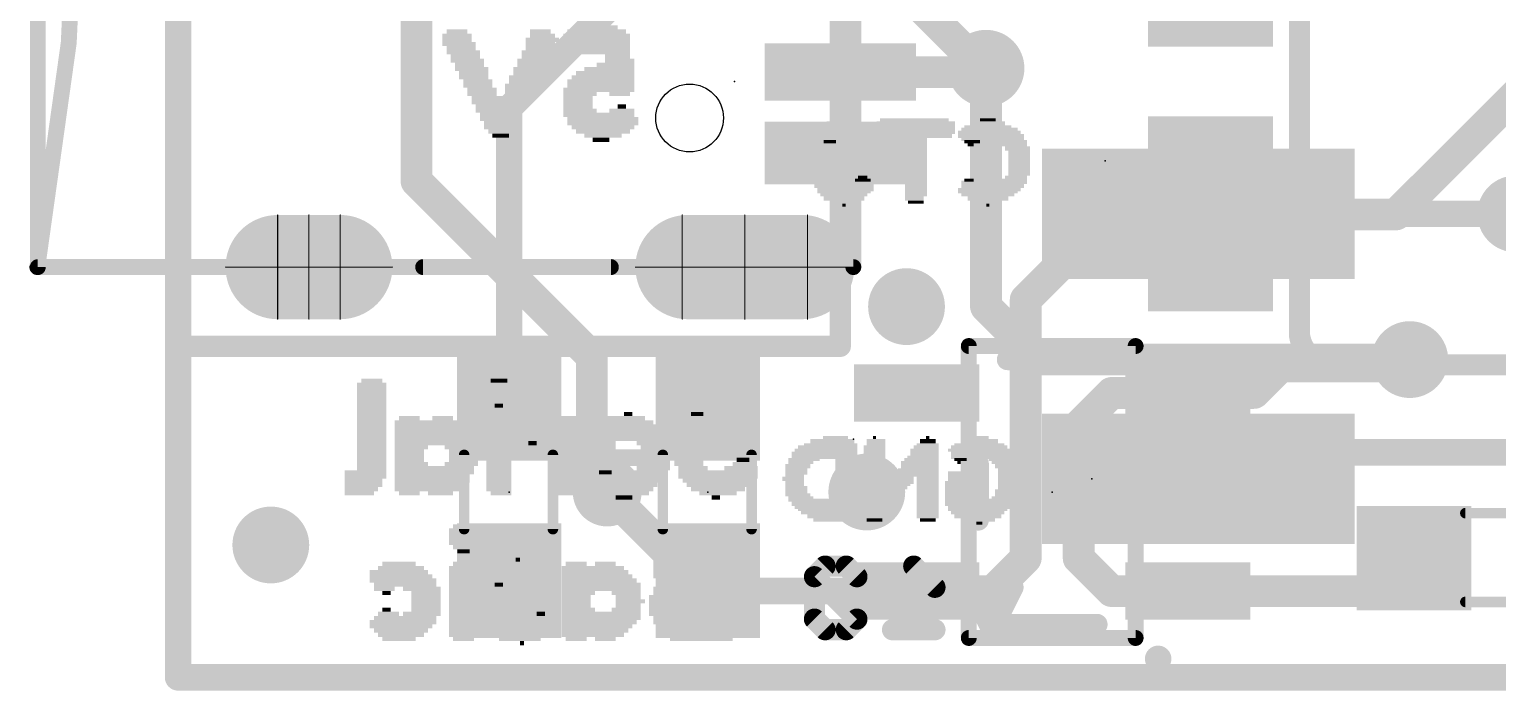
# Model space of a CAD drawing. Extents: x -29 to 78, y -18 to 17.
# Drawn here: x -1.43 to 12.65, y -0.13 to 6.21 of the extents above; entities that cross this region are included whole.
import ezdxf

# ---------------------------------------------------------------- set-up
doc = ezdxf.new("R2010")
doc.units = 0
for name, color, linetype in [('1', 12, 'CONTINUOUS'), ('16', 53, 'CONTINUOUS'), ('18', 110, 'CONTINUOUS'), ('20', 53, 'CONTINUOUS'), ('21', 41, 'CONTINUOUS'), ('22', 40, 'CONTINUOUS'), ('23', 53, 'CONTINUOUS'), ('24', 53, 'CONTINUOUS'), ('51', 53, 'CONTINUOUS')]:
    doc.layers.add(name, color=color, linetype=linetype)

# ---------------------------------------------------------------- blocks, each defined once
blk = doc.blocks.new('RECT')
blk.add_solid([(-0.5, -0.5), (0.5, -0.5), (-0.5, 0.5), (0.5, 0.5)])
blk = doc.blocks.new('RECT160000X336000R100')
at = {"const_width": 0.5}
blk.add_lwpolyline([(0.25, -0.55), (0.25, 0.55, 0.4142), (0, 0.8), (0, 0.8, 0.4142), (-0.25, 0.55), (-0.25, -0.55, 0.4142), (0, -0.8), (0, -0.8, 0.4142)], format="xyb", close=True, dxfattribs=at)
blk.add_solid([(-0.0254, -0.5754), (0.0254, -0.5754), (-0.0254, 0.5754), (0.0254, 0.5754)])
blk = doc.blocks.new('RECT160000X256000R100')
at = {"const_width": 0.5}
blk.add_lwpolyline([(0.25, -0.3), (0.25, 0.3, 0.4142), (0, 0.55), (0, 0.55, 0.4142), (-0.25, 0.3), (-0.25, -0.3, 0.4142), (0, -0.55), (0, -0.55, 0.4142)], format="xyb", close=True, dxfattribs=at)
blk.add_solid([(-0.0254, -0.3254), (0.0254, -0.3254), (-0.0254, 0.3254), (0.0254, 0.3254)])
blk = doc.blocks.new('ROUNDV')
at = {"const_width": 0.5}
blk.add_lwpolyline([(0, -0.25, 1), (0, 0.25, 1), (0, -0.25)], format="xyb", dxfattribs=at)

msp = doc.modelspace()

# ---------------------------------------------------------------- linework, layer by layer
at = {"layer": '1'}
for points, const_width in [([(0, 0), (0, 16.51)], 0.254), ([(0, 3.175), (0, 13.335)], 0.2032), ([(6.35, 13.335), (6.35, 3.175)], 0.2032), ([(11.6792, 4.4402), (14.224, 6.985)], 0.3048), ([(4.219, 6.505), (3.175, 5.461)], 0.254), ([(6.35, 5.805), (7.71, 5.805)], 0.3048), ([(7.71, 5.805), (7.747, 5.842)], 0.3048), ([(3.175, 2.628), (3.175, 5.461)], 0.254), ([(8.128, 3.6231), (8.9451, 4.4402)], 0.3048), ([(8.9451, 4.4402), (11.6792, 4.4402)], 0.3048), ([(8.128, 1.143), (8.128, 3.6231)], 0.3048), ([(6.35, 3.175), (0, 3.175)], 0.2032), ([(10.5711, 2.982), (10.3171, 2.728)], 0.3048), ([(11.745, 2.982), (10.5711, 2.982)], 0.3048), ([(11.811, 3.048), (11.745, 2.982)], 0.254), ([(8.636, 2.413), (8.951, 2.728)], 0.3048), ([(8.951, 2.728), (9.6821, 2.728)], 0.3048), ([(9.6821, 2.728), (10.3171, 2.728)], 0.3048), ([(8.636, 1.143), (8.636, 2.413)], 0.3048), ([(10.922, 2.159), (10.541, 1.778)], 0.254), ([(10.922, 2.159), (14.986, 2.159)], 0.254), ([(4.1148, 1.778), (4.9648, 0.928)], 0.3048), ([(9.6821, 1.778), (10.541, 1.778)], 0.254), ([(7.813, 0.828), (8.128, 1.143)], 0.3048), ([(8.951, 0.828), (8.636, 1.143)], 0.3048), ([(11.535, 0.828), (11.85, 1.143)], 0.254), ([(5.08, 0.928), (4.9648, 0.928)], 0.3048), ([(5.18, 0.828), (5.08, 0.928)], 0.254), ([(7.0819, 0.828), (5.18, 0.828)], 0.254), ([(7.0819, 0.828), (7.813, 0.828)], 0.3048), ([(9.6821, 0.828), (8.951, 0.828)], 0.3048), ([(9.6821, 0.828), (11.535, 0.828)], 0.3048), ([(21.59, 0), (0, 0)], 0.254)]:
    msp.add_lwpolyline(points, dxfattribs=dict(at, const_width=const_width))
for points, const_width in [([(6.35, 5.8812, 1), (6.35, 5.7288)], 0.1524), ([(7.6561, 5.8589, 1), (7.7639, 5.7511)], 0.1524), ([(7.8009, 5.7881, 1), (7.6931, 5.8959)], 0.1524), ([(7.71, 5.7288, 1), (7.71, 5.8812)], 0.1524), ([(3.2385, 5.461, 1), (3.1115, 5.461)], 0.127), ([(3.1301, 5.5059, 1), (3.2199, 5.4161)], 0.127), ([(8.9451, 4.5164, 1), (8.9451, 4.364)], 0.1524), ([(8.999, 4.3863, 1), (8.8913, 4.4941)], 0.1524), ([(11.6253, 4.4941, 1), (11.7331, 4.3863)], 0.1524), ([(11.6792, 4.364, 1), (11.6792, 4.5164)], 0.1524), ([(8.2042, 3.6231, 1), (8.0518, 3.6231)], 0.1524), ([(8.0741, 3.6769, 1), (8.1819, 3.5692)], 0.1524), ([(0, 3.2258, 1), (0, 3.1242)], 0.1016), ([(6.35, 3.1242, 1), (6.35, 3.2258)], 0.1016), ([(-0.0508, 3.175, 1), (0.0508, 3.175)], 0.1016), ([(6.2992, 3.175, 1), (6.4008, 3.175)], 0.1016), ([(10.5711, 3.0582, 1), (10.5711, 2.9058)], 0.1524), ([(10.625, 2.9281, 1), (10.5172, 3.0359)], 0.1524), ([(11.745, 2.9058, 1), (11.745, 3.0582)], 0.1524), ([(11.8559, 3.0031, 1), (11.7661, 3.0929)], 0.127), ([(11.7001, 3.0269, 1), (11.7899, 2.9371)], 0.127), ([(8.951, 2.8042, 1), (8.951, 2.6518)], 0.1524), ([(9.0049, 2.6741, 1), (8.8971, 2.7819)], 0.1524), ([(9.6821, 2.8042, 1), (9.6821, 2.6518)], 0.1524), ([(9.6821, 2.6518, 1), (9.6821, 2.8042)], 0.1524), ([(10.2632, 2.7819, 1), (10.371, 2.6741)], 0.1524), ([(10.3171, 2.6518, 1), (10.3171, 2.8042)], 0.1524), ([(3.1115, 2.628, 1), (3.2385, 2.628)], 0.127), ([(8.7122, 2.413, 1), (8.5598, 2.413)], 0.1524), ([(8.5821, 2.4669, 1), (8.6899, 2.3591)], 0.1524), ([(10.922, 2.2225, 1), (10.922, 2.0955)], 0.127), ([(10.9669, 2.1141, 1), (10.8771, 2.2039)], 0.127), ([(4.1687, 1.8319, 1), (4.0609, 1.7241)], 0.1524), ([(9.6821, 1.8415, 1), (9.6821, 1.7145)], 0.127), ([(10.4961, 1.8229, 1), (10.5859, 1.7331)], 0.127), ([(10.541, 1.7145, 1), (10.541, 1.8415)], 0.127), ([(8.1819, 1.0891, 1), (8.0741, 1.1969)], 0.1524), ([(8.6899, 1.1969, 1), (8.5821, 1.0891)], 0.1524), ([(11.8949, 1.0981, 1), (11.8051, 1.1879)], 0.127), ([(8.0518, 1.143, 1), (8.2042, 1.143)], 0.1524), ([(8.5598, 1.143, 1), (8.7122, 1.143)], 0.1524), ([(4.9648, 1.0042, 1), (4.9648, 0.8518)], 0.1524), ([(4.9109, 0.8741, 1), (5.0187, 0.9819)], 0.1524), ([(5.1249, 0.9729, 1), (5.0351, 0.8831)], 0.127), ([(5.08, 0.8518, 1), (5.08, 1.0042)], 0.1524), ([(5.18, 0.8915, 1), (5.18, 0.7645)], 0.127), ([(5.1351, 0.7831, 1), (5.2249, 0.8729)], 0.127), ([(7.0819, 0.9042, 1), (7.0819, 0.7518)], 0.1524), ([(7.0819, 0.7645, 1), (7.0819, 0.8915)], 0.127), ([(7.7591, 0.8819, 1), (7.8669, 0.7741)], 0.1524), ([(7.813, 0.7518, 1), (7.813, 0.9042)], 0.1524), ([(8.951, 0.9042, 1), (8.951, 0.7518)], 0.1524), ([(8.8971, 0.7741, 1), (9.0049, 0.8819)], 0.1524), ([(9.6821, 0.9042, 1), (9.6821, 0.7518)], 0.1524), ([(9.6821, 0.7518, 1), (9.6821, 0.9042)], 0.1524), ([(11.4901, 0.8729, 1), (11.5799, 0.7831)], 0.127), ([(11.535, 0.7518, 1), (11.535, 0.9042)], 0.1524), ([(0, 0.0635, 1), (0, -0.0635)], 0.127), ([(-0.0635, 0, 1), (0.0635, 0)], 0.127)]:
    msp.add_lwpolyline(points, format="xyb", dxfattribs=dict(at, const_width=const_width))
at = {"layer": '16'}
for points, const_width in [([(0, 0), (0, 16.51)], 0.254), ([(0, 3.175), (0, 13.335)], 0.2032), ([(6.35, 13.335), (6.35, 3.175)], 0.2032), ([(2.286, 4.7591), (2.286, 8.763)], 0.3048), ([(7.7123, 5.842), (6.763, 6.7912)], 0.3048), ([(7.747, 5.842), (7.7123, 5.842)], 0.3048), ([(7.747, 5.842), (7.747, 3.556)], 0.3048), ([(2.286, 4.7591), (3.9671, 3.078)], 0.3048), ([(12.827, 4.445), (9.783, 4.445)], 0.254), ([(7.747, 3.556), (8.255, 3.048)], 0.3048), ([(6.35, 3.175), (0, 3.175)], 0.2032), ([(3.9671, 3.078), (3.9671, 1.9257)], 0.3048), ([(8.255, 3.048), (11.811, 3.048)], 0.3048), ([(4.1148, 1.778), (3.9671, 1.9257)], 0.3048), ([(6.2041, 1.0673), (6.1024, 0.9656)], 0.2032), ([(6.4075, 1.0673), (6.2041, 1.0673)], 0.2032), ([(6.5092, 0.9656), (6.4075, 1.0673)], 0.2032), ([(7.2576, 0.8639), (7.0542, 1.0673)], 0.2032), ([(7.0542, 1.0673), (7.0542, 0.4572)], 0.2032), ([(6.1024, 0.9656), (6.1024, 0.5589)], 0.2032), ([(6.5092, 0.5589), (6.1024, 0.9656)], 0.2032), ([(6.5092, 0.5589), (6.5092, 0.9656)], 0.2032), ([(7.8027, 0.4572), (7.5993, 0.8639)], 0.2032), ([(8.006, 0.8639), (7.8027, 0.4572)], 0.2032), ([(6.1024, 0.5589), (6.2041, 0.4572)], 0.2032), ([(6.4075, 0.4572), (6.5092, 0.5589)], 0.2032), ([(6.2041, 0.4572), (6.4075, 0.4572)], 0.2032), ([(7.2576, 0.4572), (6.8509, 0.4572)], 0.2032), ([(21.59, 0), (0, 0)], 0.254)]:
    msp.add_lwpolyline(points, dxfattribs=dict(at, const_width=const_width))
for points, const_width in [([(7.7123, 5.9182, 1), (7.7123, 5.7658)], 0.1524), ([(7.6584, 5.7881, 1), (7.7661, 5.8959)], 0.1524), ([(7.8232, 5.842, 1), (7.6708, 5.842)], 0.1524), ([(7.747, 5.7658, 1), (7.747, 5.9182)], 0.1524), ([(2.3399, 4.813, 1), (2.2321, 4.7052)], 0.1524), ([(2.2098, 4.7591, 1), (2.3622, 4.7591)], 0.1524), ([(9.783, 4.5085, 1), (9.783, 4.3815)], 0.127), ([(7.8009, 3.6099, 1), (7.6931, 3.5021)], 0.1524), ([(7.6708, 3.556, 1), (7.8232, 3.556)], 0.1524), ([(0, 3.2258, 1), (0, 3.1242)], 0.1016), ([(6.35, 3.1242, 1), (6.35, 3.2258)], 0.1016), ([(-0.0508, 3.175, 1), (0.0508, 3.175)], 0.1016), ([(4.0433, 3.078, 1), (3.8909, 3.078)], 0.1524), ([(3.9132, 3.0241, 1), (4.021, 3.1319)], 0.1524), ([(6.2992, 3.175, 1), (6.4008, 3.175)], 0.1016), ([(8.255, 3.1242, 1), (8.255, 2.9718)], 0.1524), ([(8.2011, 2.9941, 1), (8.3089, 3.1019)], 0.1524), ([(11.811, 2.9718, 1), (11.811, 3.1242)], 0.1524), ([(4.021, 1.9796, 1), (3.9132, 1.8718)], 0.1524), ([(3.8909, 1.9257, 1), (4.0433, 1.9257)], 0.1524), ([(4.0609, 1.7241, 1), (4.1687, 1.8319)], 0.1524), ([(6.2041, 1.1181, 1), (6.2041, 1.0165)], 0.1016), ([(6.2401, 1.0314, 1), (6.1682, 1.1032)], 0.1016), ([(6.4434, 1.1032, 1), (6.3716, 1.0314)], 0.1016), ([(6.4075, 1.0165, 1), (6.4075, 1.1181)], 0.1016), ([(7.0902, 1.1032, 1), (7.0183, 1.0314)], 0.1016), ([(7.105, 1.0673, 1), (7.0034, 1.0673)], 0.1016), ([(6.1384, 1.0016, 1), (6.0665, 0.9297)], 0.1016), ([(6.1532, 0.9656, 1), (6.0516, 0.9656)], 0.1016), ([(6.0665, 1.0016, 1), (6.1384, 0.9297)], 0.1016), ([(6.56, 0.9656, 1), (6.4584, 0.9656)], 0.1016), ([(6.4733, 0.9297, 1), (6.5451, 1.0016)], 0.1016), ([(7.2217, 0.828, 1), (7.2935, 0.8999)], 0.1016), ([(7.6447, 0.8867, 1), (7.5538, 0.8412)], 0.1016), ([(8.0515, 0.8412, 1), (7.9606, 0.8867)], 0.1016), ([(6.1384, 0.5948, 1), (6.0665, 0.523)], 0.1016), ([(6.0516, 0.5589, 1), (6.1532, 0.5589)], 0.1016), ([(6.4584, 0.5589, 1), (6.56, 0.5589)], 0.1016), ([(6.5451, 0.523, 1), (6.4733, 0.5948)], 0.1016), ([(6.4733, 0.523, 1), (6.5451, 0.5948)], 0.1016), ([(6.2041, 0.508, 1), (6.2041, 0.4064)], 0.1016), ([(6.1682, 0.4213, 1), (6.2401, 0.4931)], 0.1016), ([(6.3716, 0.4931, 1), (6.4434, 0.4213)], 0.1016), ([(6.4075, 0.4064, 1), (6.4075, 0.508)], 0.1016), ([(6.8509, 0.508, 1), (6.8509, 0.4064)], 0.1016), ([(7.0034, 0.4572, 1), (7.105, 0.4572)], 0.1016), ([(7.2576, 0.4064, 1), (7.2576, 0.508)], 0.1016), ([(7.7572, 0.4799, 1), (7.8481, 0.4345)], 0.1016), ([(7.7572, 0.4345, 1), (7.8481, 0.4799)], 0.1016), ([(0, 0.0635, 1), (0, -0.0635)], 0.127), ([(-0.0635, 0, 1), (0.0635, 0)], 0.127)]:
    msp.add_lwpolyline(points, format="xyb", dxfattribs=dict(at, const_width=const_width))
at = {"layer": '20', "const_width": 0.2032}
for points in [[(0, 0), (0, 16.51)], [(21.59, 0), (0, 0)]]:
    msp.add_lwpolyline(points, dxfattribs=at)
at = {"layer": '20', "const_width": 0.1016}
for points in [[(0, 0.0508, 1), (0, -0.0508)], [(-0.0508, 0, 1), (0.0508, 0)]]:
    msp.add_lwpolyline(points, format="xyb", dxfattribs=at)
at = {"layer": '20'}
msp.add_circle((4.905, 5.365), 0.325, dxfattribs=at)
at = {"layer": '21'}
for points, const_width in [([(10.7537, 13.1318), (10.7537, 3.2782)], 0.2032), ([(4.15, 3.935), (2.35, 3.935)], 0.1524), ([(7.9526, 3.048), (8.8114, 3.048)], 0.2032), ([(11.1347, 2.9972), (14.2653, 2.9972)], 0.2032), ([(7.6732, 1.5096), (7.6732, 2.0464)], 0.2032), ([(8.8114, 0.508), (7.9526, 0.508)], 0.2032)]:
    msp.add_lwpolyline(points, dxfattribs=dict(at, const_width=const_width))
for points, const_width in [([(2.35, 3.9731, 1), (2.35, 3.8969)], 0.0762), ([(4.15, 3.8969, 1), (4.15, 3.9731)], 0.0762), ([(10.7537, 3.2782, 0.4142), (11.1347, 2.9972)], 0.2032), ([(10.8039, 3.2858, 1), (10.7035, 3.2706)], 0.1016), ([(10.7029, 3.2782, 1), (10.8045, 3.2782)], 0.1016), ([(7.9526, 3.0988, 1), (7.9526, 2.9972)], 0.1016), ([(8.8114, 2.9972, 1), (8.8114, 3.0988)], 0.1016), ([(11.1347, 3.048, 1), (11.1347, 2.9464)], 0.1016), ([(11.1423, 2.947, 1), (11.1271, 3.0474)], 0.1016), ([(7.724, 2.0464, 1), (7.6224, 2.0464)], 0.1016), ([(7.6224, 1.5096, 1), (7.724, 1.5096)], 0.1016), ([(7.9526, 0.5588, 1), (7.9526, 0.4572)], 0.1016), ([(8.8114, 0.4572, 1), (8.8114, 0.5588)], 0.1016), ([(9.398, 0.1143, 1), (9.398, 0.2413, 1), (9.398, 0.1143)], 0.127)]:
    msp.add_lwpolyline(points, format="xyb", dxfattribs=dict(at, const_width=const_width))
at = {"layer": '23'}
for p in [(3.175, 1.778), (5.08, 1.778), (8.382, 1.778)]:
    msp.add_point(p, dxfattribs=at)
at = {"layer": '24'}
for p in [(5.334, 5.715), (8.89, 4.953), (6.477, 2.286), (8.763, 1.905), (6.477, 0.889)]:
    msp.add_point(p, dxfattribs=at)
at = {"layer": '51'}
for points, const_width in [([(-1.35, 3.935, 0.0931), (-1.35, 12.575)], 0.1524), ([(0.9575, 4.435, 1), (0.9525, 4.435)], 0.005), ([(1.2575, 4.435, 1), (1.2525, 4.435)], 0.005), ([(1.5575, 4.435, 1), (1.5525, 4.435)], 0.005), ([(4.8375, 4.435, 1), (4.8325, 4.435)], 0.005), ([(5.4375, 4.435, 1), (5.4325, 4.435)], 0.005), ([(6.0375, 4.435, 1), (6.0325, 4.435)], 0.005), ([(-1.3874, 3.942, 1), (-1.3126, 3.928)], 0.0762), ([(-1.345, 3.9731, 1), (-1.345, 3.8969)], 0.0762), ([(-1.3831, 3.935, 1), (-1.3069, 3.935)], 0.0762), ([(6.4369, 3.935, 1), (6.5131, 3.935)], 0.0762), ([(6.475, 3.8969, 1), (6.475, 3.9731)], 0.0762), ([(0.455, 3.9375, 1), (0.455, 3.9325)], 0.005), ([(2.055, 3.9325, 1), (2.055, 3.9375)], 0.005), ([(4.385, 3.9375, 1), (4.385, 3.9325)], 0.005), ([(6.475, 3.9375, 1), (6.475, 3.9325)], 0.005), ([(6.475, 3.9325, 1), (6.475, 3.9375)], 0.005), ([(6.485, 3.9325, 1), (6.485, 3.9375)], 0.005), ([(0.9525, 3.435, 1), (0.9575, 3.435)], 0.005), ([(1.2525, 3.435, 1), (1.2575, 3.435)], 0.005), ([(1.5525, 3.435, 1), (1.5575, 3.435)], 0.005), ([(4.8325, 3.435, 1), (4.8375, 3.435)], 0.005), ([(5.4325, 3.435, 1), (5.4375, 3.435)], 0.005), ([(6.0325, 3.435, 1), (6.0375, 3.435)], 0.005), ([(7.6201, 3.178, 1), (7.5439, 3.178)], 0.0762), ([(7.582, 3.2161, 1), (7.582, 3.1399)], 0.0762), ([(9.2201, 3.178, 1), (9.1439, 3.178)], 0.0762), ([(9.182, 3.1399, 1), (9.182, 3.2161)], 0.0762), ([(2.7684, 2.134, 1), (2.7176, 2.134)], 0.0508), ([(3.6194, 2.134, 1), (3.5686, 2.134)], 0.0508), ([(4.6734, 2.134, 1), (4.6226, 2.134)], 0.0508), ([(5.5244, 2.134, 1), (5.4736, 2.134)], 0.0508), ([(12.344, 1.6004, 1), (12.344, 1.5496)], 0.0508), ([(2.7176, 1.422, 1), (2.7684, 1.422)], 0.0508), ([(3.5686, 1.422, 1), (3.6194, 1.422)], 0.0508), ([(4.6226, 1.422, 1), (4.6734, 1.422)], 0.0508), ([(5.4736, 1.422, 1), (5.5244, 1.422)], 0.0508), ([(12.344, 0.7494, 1), (12.344, 0.6986)], 0.0508), ([(7.582, 0.4161, 1), (7.582, 0.3399)], 0.0762), ([(9.182, 0.3399, 1), (9.182, 0.4161)], 0.0762), ([(7.5439, 0.378, 1), (7.6201, 0.378)], 0.0762), ([(9.1439, 0.378, 1), (9.2201, 0.378)], 0.0762)]:
    msp.add_lwpolyline(points, format="xyb", dxfattribs=dict(at, const_width=const_width))
for points, const_width in [([(-1.345, 12.575), (-1.345, 3.935)], 0.1524), ([(6.475, 12.575), (6.475, 3.935)], 0.1524), ([(0.955, 4.435), (0.955, 3.435)], 0.01), ([(1.255, 4.435), (1.255, 3.435)], 0.01), ([(1.555, 4.435), (1.555, 3.435)], 0.01), ([(4.835, 4.435), (4.835, 3.435)], 0.01), ([(5.435, 4.435), (5.435, 3.435)], 0.01), ([(6.035, 4.435), (6.035, 3.435)], 0.01), ([(6.475, 3.935), (-1.345, 3.935)], 0.1524), ([(2.055, 3.935), (0.455, 3.935)], 0.01), ([(6.475, 3.935), (4.385, 3.935)], 0.01), ([(6.485, 3.935), (6.475, 3.935)], 0.01), ([(7.582, 0.378), (7.582, 3.178)], 0.1524), ([(7.582, 3.178), (9.182, 3.178)], 0.1524), ([(9.182, 3.178), (9.182, 0.378)], 0.1524), ([(2.743, 1.422), (2.743, 2.134)], 0.1016), ([(3.594, 1.422), (3.594, 2.134)], 0.1016), ([(4.648, 1.422), (4.648, 2.134)], 0.1016), ([(5.499, 1.422), (5.499, 2.134)], 0.1016), ([(12.344, 1.575), (13.056, 1.575)], 0.1016), ([(12.344, 0.724), (13.056, 0.724)], 0.1016), ([(7.582, 0.378), (9.182, 0.378)], 0.1524)]:
    msp.add_lwpolyline(points, dxfattribs=dict(at, const_width=const_width))

# ---------------------------------------------------------------- block references
at = {"layer": '1'}
for p, xscale, yscale, rotation in [((9.9, 6.35), 0.6, 1.2, 270), ((6.35, 5.805), 0.55, 1.45, 270), ((9.9, 5.08), 0.6, 1.2, 270), ((6.35, 5.03), 0.6, 1.45, 270), ((9.9, 3.81), 0.6, 1.2, 270), ((7.0819, 2.728), 0.55, 1.2, 90), ((9.6821, 2.728), 0.55, 1.2, 90), ((9.6821, 1.778), 0.55, 1.2, 90), ((7.0819, 0.828), 0.55, 1.2, 90), ((9.6821, 0.828), 0.55, 1.2, 90)]:
    msp.add_blockref('RECT', p, dxfattribs=dict(at, xscale=xscale, yscale=yscale, rotation=rotation))
at = {"layer": '1', "rotation": 90}
for name, p in [('RECT160000X256000R100', (1.255, 3.935)), ('RECT160000X336000R100', (5.435, 3.935))]:
    msp.add_blockref(name, p, dxfattribs=at)
at = {"layer": '1', "xscale": 1.1, "rotation": 90}
for p in [(3.175, 2.628), (5.08, 2.628), (3.175, 0.928), (5.08, 0.928)]:
    msp.add_blockref('RECT', p, dxfattribs=at)
at = {"layer": '1', "xscale": 1.1}
msp.add_blockref('RECT', (11.85, 1.143), dxfattribs=at)
at = {"layer": '16', "xscale": 1.25, "yscale": 3, "rotation": 90}
for p in [(9.783, 4.445), (9.783, 1.905)]:
    msp.add_blockref('RECT', p, dxfattribs=at)
at = {"layer": '16', "rotation": 270}
for name, p in [('RECT160000X256000R100', (1.255, 3.935)), ('RECT160000X336000R100', (5.435, 3.935))]:
    msp.add_blockref(name, p, dxfattribs=at)
at = {"layer": '18'}
for p, xscale, yscale in [((7.747, 5.842), 0.7366, 0.7366), ((7.747, 5.842), 0.7366, 0.7366), ((12.827, 4.445), 0.7366, 0.7366), ((12.827, 4.445), 0.7366, 0.7366), ((6.985, 3.556), 0.7366, 0.7366), ((6.985, 3.556), 0.7366, 0.7366), ((11.811, 3.048), 0.7366, 0.7366), ((11.811, 3.048), 0.7366, 0.7366), ((6.604, 1.778), 0.7366, 0.7366), ((6.604, 1.778), 0.7366, 0.7366), ((4.1148, 1.778), 0.6604, 0.6604), ((4.1148, 1.778), 0.6604, 0.6604), ((0.889, 1.27), 0.7366, 0.7366), ((0.889, 1.27), 0.7366, 0.7366)]:
    msp.add_blockref('ROUNDV', p, dxfattribs=dict(at, xscale=xscale, yscale=yscale))
at = {"layer": '22', "rotation": 180}
for p, xscale, yscale in [((2.674, 6.195), 0.2, 0.04), ((3.474, 6.195), 0.2, 0.04), ((4.014, 6.195), 0.56, 0.04), ((4.014, 6.235), 0.4, 0.04), ((2.674, 6.155), 0.28, 0.04), ((2.674, 6.115), 0.28, 0.04), ((2.694, 6.075), 0.32, 0.04), ((2.714, 6.035), 0.28, 0.04), ((3.494, 6.115), 0.32, 0.04), ((3.474, 6.075), 0.28, 0.04), ((3.474, 6.035), 0.28, 0.04), ((3.494, 6.155), 0.24, 0.04), ((4.014, 6.155), 0.64, 0.04), ((4.014, 6.115), 0.64, 0.04), ((4.014, 6.075), 0.64, 0.04), ((4.034, 6.035), 0.6, 0.04), ((2.734, 5.995), 0.32, 0.04), ((2.754, 5.955), 0.28, 0.04), ((2.774, 5.915), 0.32, 0.04), ((3.394, 5.915), 0.28, 0.04), ((3.434, 5.995), 0.28, 0.04), ((3.434, 5.955), 0.28, 0.04), ((4.034, 5.995), 0.6, 0.04), ((4.214, 5.955), 0.24, 0.04), ((4.234, 5.915), 0.28, 0.04), ((2.794, 5.875), 0.28, 0.04), ((2.814, 5.835), 0.32, 0.04), ((2.834, 5.795), 0.28, 0.04), ((2.834, 5.755), 0.28, 0.04), ((3.314, 5.755), 0.28, 0.04), ((3.354, 5.835), 0.28, 0.04), ((3.354, 5.795), 0.28, 0.04), ((3.394, 5.875), 0.28, 0.04), ((4.074, 5.755), 0.6, 0.04), ((4.094, 5.795), 0.56, 0.04), ((4.134, 5.835), 0.48, 0.04), ((4.194, 5.875), 0.36, 0.04), ((2.874, 5.715), 0.28, 0.04), ((2.874, 5.675), 0.28, 0.04), ((2.914, 5.635), 0.28, 0.04), ((3.274, 5.675), 0.28, 0.04), ((3.274, 5.635), 0.28, 0.04), ((3.314, 5.715), 0.28, 0.04), ((4.034, 5.635), 0.68, 0.04), ((4.054, 5.715), 0.64, 0.04), ((4.054, 5.675), 0.64, 0.04), ((2.914, 5.595), 0.28, 0.04), ((3.094, 5.555), 0.56, 0.04), ((3.074, 5.515), 0.52, 0.04), ((3.094, 5.475), 0.48, 0.04), ((3.254, 5.595), 0.24, 0.04), ((3.854, 5.595), 0.32, 0.04), ((3.834, 5.555), 0.28, 0.04), ((3.834, 5.515), 0.28, 0.04), ((3.834, 5.475), 0.28, 0.04), ((4.234, 5.595), 0.2, 0.04), ((4.254, 5.475), 0.08, 0.04), ((3.074, 5.435), 0.44, 0.04), ((3.094, 5.395), 0.4, 0.04), ((3.074, 5.355), 0.36, 0.04), ((3.854, 5.435), 0.32, 0.04), ((4.034, 5.395), 0.68, 0.04), ((4.074, 5.355), 0.68, 0.04), ((4.254, 5.435), 0.24, 0.04), ((6.385, 5.348), 0.21, 0.03), ((7.06, 5.348), 0.66, 0.03), ((7.765, 5.348), 0.15, 0.03), ((3.094, 5.315), 0.32, 0.04), ((3.094, 5.275), 0.32, 0.04), ((3.094, 5.235), 0.24, 0.04), ((3.094, 5.195), 0.16, 0.04), ((4.074, 5.315), 0.68, 0.04), ((4.074, 5.275), 0.6, 0.04), ((4.074, 5.235), 0.52, 0.04), ((4.074, 5.195), 0.36, 0.04), ((6.385, 5.228), 0.51, 0.03), ((6.37, 5.278), 0.42, 0.03), ((6.385, 5.258), 0.45, 0.03), ((6.4, 5.193), 0.48, 0.04), ((6.385, 5.313), 0.33, 0.04), ((7.06, 5.258), 0.78, 0.03), ((7.075, 5.313), 0.75, 0.04), ((7.075, 5.278), 0.75, 0.03), ((7.075, 5.228), 0.75, 0.03), ((7.06, 5.193), 0.72, 0.04), ((7.78, 5.228), 0.6, 0.03), ((7.795, 5.193), 0.63, 0.04), ((7.78, 5.258), 0.54, 0.03), ((7.765, 5.278), 0.45, 0.03), ((7.765, 5.313), 0.33, 0.04), ((4.054, 5.155), 0.16, 0.04), ((6.25, 5.158), 0.18, 0.03), ((6.25, 5.138), 0.12, 0.03), ((6.55, 5.158), 0.24, 0.03), ((6.55, 5.073), 0.24, 0.04), ((6.565, 5.138), 0.21, 0.03), ((6.565, 5.108), 0.21, 0.03), ((7.075, 5.158), 0.21, 0.03), ((7.075, 5.138), 0.21, 0.03), ((7.075, 5.108), 0.21, 0.03), ((7.075, 5.073), 0.21, 0.04), ((7.81, 5.158), 0.6, 0.03), ((7.615, 5.138), 0.15, 0.03), ((7.6, 5.108), 0.06, 0.03), ((7.99, 5.138), 0.3, 0.03), ((8.02, 5.108), 0.24, 0.03), ((8.05, 5.073), 0.24, 0.04), ((6.37, 4.953), 0.48, 0.04), ((6.34, 4.918), 0.42, 0.03), ((6.415, 4.988), 0.45, 0.03), ((6.445, 5.008), 0.39, 0.03), ((6.52, 5.038), 0.3, 0.03), ((7.075, 5.038), 0.21, 0.03), ((7.075, 5.008), 0.21, 0.03), ((7.075, 4.988), 0.21, 0.03), ((7.075, 4.953), 0.21, 0.04), ((7.075, 4.918), 0.21, 0.03), ((8.065, 5.038), 0.21, 0.03), ((8.065, 5.008), 0.21, 0.03), ((8.065, 4.988), 0.21, 0.03), ((8.065, 4.953), 0.21, 0.04), ((8.065, 4.918), 0.21, 0.03), ((6.295, 4.898), 0.39, 0.03), ((6.25, 4.868), 0.3, 0.03), ((6.205, 4.833), 0.21, 0.04), ((6.205, 4.798), 0.21, 0.03), ((6.565, 4.798), 0.09, 0.03), ((7.075, 4.898), 0.21, 0.03), ((7.075, 4.868), 0.21, 0.03), ((7.075, 4.833), 0.21, 0.04), ((7.075, 4.798), 0.21, 0.03), ((8.035, 4.798), 0.21, 0.03), ((8.065, 4.898), 0.21, 0.03), ((8.065, 4.868), 0.21, 0.03), ((8.065, 4.833), 0.21, 0.04), ((6.205, 4.768), 0.21, 0.03), ((6.205, 4.748), 0.21, 0.03), ((6.385, 4.713), 0.57, 0.04), ((6.4, 4.678), 0.54, 0.03), ((6.385, 4.658), 0.51, 0.03), ((6.565, 4.748), 0.21, 0.03), ((6.565, 4.768), 0.15, 0.03), ((7.075, 4.768), 0.21, 0.03), ((7.075, 4.748), 0.21, 0.03), ((7.075, 4.713), 0.21, 0.04), ((7.075, 4.678), 0.21, 0.03), ((7.075, 4.658), 0.21, 0.03), ((7.78, 4.678), 0.6, 0.03), ((7.765, 4.658), 0.57, 0.03), ((7.6, 4.748), 0.18, 0.03), ((7.81, 4.713), 0.6, 0.04), ((7.585, 4.768), 0.09, 0.03), ((7.99, 4.748), 0.3, 0.03), ((8.02, 4.768), 0.24, 0.03), ((6.385, 4.628), 0.45, 0.03), ((6.385, 4.593), 0.39, 0.04), ((6.385, 4.558), 0.27, 0.03), ((6.385, 4.528), 0.03, 0.03), ((7.075, 4.628), 0.21, 0.03), ((7.06, 4.593), 0.18, 0.04), ((7.075, 4.558), 0.15, 0.03), ((7.765, 4.628), 0.51, 0.03), ((7.765, 4.593), 0.39, 0.04), ((7.765, 4.558), 0.27, 0.03), ((7.765, 4.528), 0.03, 0.03), ((1.857, 2.806), 0.28, 0.04), ((1.857, 2.846), 0.2, 0.04), ((3.077, 2.806), 0.24, 0.04), ((3.077, 2.846), 0.16, 0.04), ((5.177, 2.806), 0.28, 0.04), ((1.857, 2.766), 0.28, 0.04), ((1.857, 2.726), 0.28, 0.04), ((1.857, 2.686), 0.28, 0.04), ((3.077, 2.766), 0.24, 0.04), ((3.077, 2.726), 0.24, 0.04), ((3.077, 2.686), 0.24, 0.04), ((5.157, 2.686), 0.64, 0.04), ((5.157, 2.726), 0.56, 0.04), ((5.157, 2.766), 0.48, 0.04), ((1.857, 2.646), 0.28, 0.04), ((1.857, 2.606), 0.28, 0.04), ((1.857, 2.566), 0.28, 0.04), ((1.857, 2.526), 0.28, 0.04), ((3.077, 2.646), 0.24, 0.04), ((3.077, 2.606), 0.08, 0.04), ((4.317, 2.526), 0.08, 0.04), ((5.177, 2.646), 0.68, 0.04), ((5.177, 2.606), 0.68, 0.04), ((4.997, 2.566), 0.24, 0.04), ((4.977, 2.526), 0.12, 0.04), ((5.377, 2.566), 0.28, 0.04), ((5.397, 2.526), 0.24, 0.04), ((1.857, 2.486), 0.28, 0.04), ((1.857, 2.446), 0.28, 0.04), ((1.857, 2.406), 0.28, 0.04), ((2.397, 2.446), 0.64, 0.04), ((2.417, 2.406), 0.68, 0.04), ((2.217, 2.486), 0.2, 0.04), ((2.537, 2.486), 0.2, 0.04), ((3.077, 2.446), 0.24, 0.04), ((3.077, 2.406), 0.24, 0.04), ((3.097, 2.486), 0.2, 0.04), ((3.577, 2.446), 0.6, 0.04), ((3.577, 2.406), 0.6, 0.04), ((3.437, 2.486), 0.24, 0.04), ((3.737, 2.486), 0.2, 0.04), ((4.297, 2.406), 0.6, 0.04), ((4.297, 2.446), 0.52, 0.04), ((4.297, 2.486), 0.36, 0.04), ((5.337, 2.406), 0.36, 0.04), ((5.377, 2.446), 0.28, 0.04), ((5.417, 2.486), 0.28, 0.04), ((1.857, 2.366), 0.28, 0.04), ((1.857, 2.326), 0.28, 0.04), ((1.857, 2.286), 0.28, 0.04), ((1.857, 2.246), 0.28, 0.04), ((2.437, 2.366), 0.72, 0.04), ((2.437, 2.326), 0.72, 0.04), ((2.457, 2.286), 0.76, 0.04), ((2.457, 2.246), 0.76, 0.04), ((3.077, 2.366), 0.24, 0.04), ((3.077, 2.326), 0.24, 0.04), ((3.077, 2.286), 0.24, 0.04), ((3.077, 2.246), 0.24, 0.04), ((3.577, 2.366), 0.6, 0.04), ((3.577, 2.326), 0.6, 0.04), ((3.597, 2.286), 0.56, 0.04), ((3.397, 2.246), 0.08, 0.04), ((3.717, 2.246), 0.32, 0.04), ((4.317, 2.326), 0.72, 0.04), ((4.317, 2.286), 0.72, 0.04), ((4.077, 2.246), 0.24, 0.04), ((4.317, 2.366), 0.64, 0.04), ((4.557, 2.246), 0.32, 0.04), ((5.097, 2.246), 0.6, 0.04), ((5.137, 2.286), 0.6, 0.04), ((5.177, 2.326), 0.6, 0.04), ((5.257, 2.366), 0.52, 0.04), ((6.273, 2.265), 0.42, 0.04), ((6.303, 2.3), 0.24, 0.03), ((6.693, 2.265), 0.18, 0.04), ((6.678, 2.3), 0.03, 0.03), ((7.188, 2.265), 0.15, 0.04), ((7.188, 2.3), 0.03, 0.03), ((7.683, 2.265), 0.36, 0.04), ((7.668, 2.3), 0.21, 0.03), ((1.857, 2.206), 0.28, 0.04), ((1.857, 2.166), 0.28, 0.04), ((1.857, 2.126), 0.28, 0.04), ((2.237, 2.206), 0.32, 0.04), ((2.217, 2.166), 0.28, 0.04), ((2.217, 2.126), 0.28, 0.04), ((2.717, 2.206), 0.32, 0.04), ((2.737, 2.166), 0.28, 0.04), ((2.737, 2.126), 0.28, 0.04), ((3.077, 2.206), 0.24, 0.04), ((3.077, 2.166), 0.24, 0.04), ((3.077, 2.126), 0.24, 0.04), ((3.737, 2.206), 0.28, 0.04), ((3.737, 2.166), 0.28, 0.04), ((3.737, 2.126), 0.28, 0.04), ((4.077, 2.206), 0.24, 0.04), ((4.337, 2.166), 0.76, 0.04), ((4.337, 2.126), 0.76, 0.04), ((4.577, 2.206), 0.28, 0.04), ((4.917, 2.126), 0.32, 0.04), ((5.057, 2.206), 0.52, 0.04), ((4.997, 2.166), 0.4, 0.04), ((6.198, 2.145), 0.63, 0.04), ((6.198, 2.11), 0.63, 0.03), ((6.213, 2.18), 0.6, 0.03), ((6.228, 2.21), 0.57, 0.03), ((6.258, 2.23), 0.51, 0.03), ((6.678, 2.21), 0.21, 0.03), ((6.678, 2.18), 0.21, 0.03), ((6.678, 2.145), 0.21, 0.04), ((6.678, 2.11), 0.21, 0.03), ((6.693, 2.23), 0.18, 0.03), ((7.143, 2.11), 0.3, 0.03), ((7.158, 2.18), 0.27, 0.03), ((7.158, 2.145), 0.27, 0.04), ((7.173, 2.21), 0.24, 0.03), ((7.188, 2.23), 0.21, 0.03), ((7.683, 2.18), 0.6, 0.03), ((7.683, 2.21), 0.54, 0.03), ((7.713, 2.145), 0.6, 0.04), ((7.713, 2.11), 0.6, 0.03), ((7.683, 2.23), 0.48, 0.03), ((1.797, 1.966), 0.4, 0.04), ((1.857, 2.086), 0.28, 0.04), ((1.857, 2.046), 0.28, 0.04), ((1.857, 2.006), 0.28, 0.04), ((2.217, 2.086), 0.28, 0.04), ((2.237, 2.046), 0.32, 0.04), ((2.457, 2.006), 0.76, 0.04), ((2.457, 1.966), 0.76, 0.04), ((2.717, 2.046), 0.32, 0.04), ((2.737, 2.086), 0.28, 0.04), ((3.077, 2.086), 0.24, 0.04), ((3.077, 2.046), 0.24, 0.04), ((3.077, 2.006), 0.24, 0.04), ((3.077, 1.966), 0.24, 0.04), ((3.737, 2.086), 0.28, 0.04), ((3.737, 2.046), 0.28, 0.04), ((3.737, 2.006), 0.28, 0.04), ((3.737, 1.966), 0.28, 0.04), ((4.357, 2.086), 0.72, 0.04), ((4.377, 2.046), 0.68, 0.04), ((4.097, 1.966), 0.12, 0.04), ((4.517, 1.966), 0.32, 0.04), ((4.557, 2.006), 0.32, 0.04), ((4.897, 2.086), 0.28, 0.04), ((4.897, 2.046), 0.28, 0.04), ((4.937, 2.006), 0.28, 0.04), ((5.177, 1.966), 0.76, 0.04), ((5.397, 2.006), 0.32, 0.04), ((5.417, 2.046), 0.2, 0.04), ((5.417, 2.086), 0.12, 0.04), ((5.943, 2.025), 0.24, 0.04), ((5.928, 1.99), 0.21, 0.03), ((5.928, 1.96), 0.21, 0.03), ((6.003, 2.09), 0.3, 0.03), ((5.973, 2.06), 0.24, 0.03), ((6.408, 2.09), 0.21, 0.03), ((6.408, 2.06), 0.21, 0.03), ((6.408, 2.025), 0.21, 0.04), ((6.408, 1.99), 0.21, 0.03), ((6.408, 1.96), 0.21, 0.03), ((6.678, 2.09), 0.21, 0.03), ((6.678, 2.06), 0.21, 0.03), ((6.678, 2.025), 0.21, 0.04), ((6.678, 1.99), 0.21, 0.03), ((6.678, 1.96), 0.21, 0.03), ((7.083, 1.96), 0.42, 0.03), ((7.098, 1.99), 0.39, 0.03), ((7.113, 2.06), 0.36, 0.03), ((7.113, 2.025), 0.36, 0.04), ((7.128, 2.09), 0.33, 0.03), ((7.548, 1.96), 0.33, 0.03), ((7.503, 2.09), 0.12, 0.03), ((7.488, 2.06), 0.03, 0.03), ((7.908, 2.09), 0.27, 0.03), ((7.923, 2.06), 0.24, 0.03), ((7.953, 2.025), 0.24, 0.04), ((7.968, 1.99), 0.21, 0.03), ((7.968, 1.96), 0.21, 0.03), ((1.797, 1.926), 0.4, 0.04), ((1.777, 1.886), 0.36, 0.04), ((1.777, 1.846), 0.36, 0.04), ((2.437, 1.926), 0.72, 0.04), ((2.437, 1.886), 0.72, 0.04), ((2.417, 1.846), 0.68, 0.04), ((3.077, 1.926), 0.24, 0.04), ((3.077, 1.886), 0.24, 0.04), ((3.077, 1.846), 0.24, 0.04), ((3.737, 1.926), 0.28, 0.04), ((3.737, 1.886), 0.28, 0.04), ((3.737, 1.846), 0.28, 0.04), ((4.337, 1.926), 0.68, 0.04), ((4.317, 1.886), 0.64, 0.04), ((4.297, 1.846), 0.6, 0.04), ((5.177, 1.926), 0.76, 0.04), ((5.177, 1.886), 0.68, 0.04), ((5.177, 1.846), 0.6, 0.04), ((5.898, 1.905), 0.21, 0.04), ((5.913, 1.94), 0.18, 0.03), ((5.913, 1.87), 0.18, 0.03), ((5.913, 1.85), 0.18, 0.03), ((5.928, 1.82), 0.21, 0.03), ((6.408, 1.94), 0.21, 0.03), ((6.408, 1.905), 0.21, 0.04), ((6.408, 1.87), 0.21, 0.03), ((6.408, 1.85), 0.21, 0.03), ((6.408, 1.82), 0.21, 0.03), ((6.678, 1.94), 0.21, 0.03), ((6.678, 1.905), 0.21, 0.04), ((6.678, 1.87), 0.21, 0.03), ((6.798, 1.85), 0.45, 0.03), ((6.783, 1.82), 0.42, 0.03), ((6.933, 1.87), 0.24, 0.03), ((7.068, 1.94), 0.45, 0.03), ((6.948, 1.905), 0.21, 0.04), ((7.188, 1.905), 0.21, 0.04), ((7.188, 1.87), 0.21, 0.03), ((7.188, 1.85), 0.21, 0.03), ((7.188, 1.82), 0.21, 0.03), ((7.533, 1.87), 0.36, 0.03), ((7.533, 1.85), 0.36, 0.03), ((7.503, 1.82), 0.3, 0.03), ((7.548, 1.94), 0.33, 0.03), ((7.563, 1.905), 0.36, 0.04), ((7.968, 1.94), 0.21, 0.03), ((7.968, 1.905), 0.21, 0.04), ((7.968, 1.87), 0.21, 0.03), ((7.968, 1.85), 0.21, 0.03), ((7.968, 1.82), 0.21, 0.03), ((1.757, 1.806), 0.32, 0.04), ((1.737, 1.766), 0.28, 0.04), ((2.397, 1.806), 0.64, 0.04), ((2.217, 1.766), 0.2, 0.04), ((2.517, 1.766), 0.24, 0.04), ((3.077, 1.806), 0.24, 0.04), ((3.097, 1.766), 0.2, 0.04), ((3.737, 1.806), 0.28, 0.04), ((3.737, 1.766), 0.2, 0.04), ((4.277, 1.806), 0.56, 0.04), ((4.277, 1.766), 0.48, 0.04), ((4.277, 1.726), 0.16, 0.04), ((5.177, 1.806), 0.52, 0.04), ((5.177, 1.766), 0.36, 0.04), ((5.157, 1.726), 0.08, 0.04), ((5.928, 1.785), 0.21, 0.04), ((5.943, 1.75), 0.24, 0.03), ((5.973, 1.72), 0.24, 0.03), ((6.183, 1.7), 0.66, 0.03), ((6.408, 1.785), 0.21, 0.04), ((6.408, 1.75), 0.21, 0.03), ((6.408, 1.72), 0.21, 0.03), ((6.768, 1.785), 0.39, 0.04), ((6.768, 1.75), 0.39, 0.03), ((6.753, 1.72), 0.36, 0.03), ((6.738, 1.7), 0.33, 0.03), ((7.188, 1.785), 0.21, 0.04), ((7.188, 1.75), 0.21, 0.03), ((7.188, 1.72), 0.21, 0.03), ((7.188, 1.7), 0.21, 0.03), ((7.458, 1.785), 0.21, 0.04), ((7.458, 1.75), 0.21, 0.03), ((7.458, 1.72), 0.21, 0.03), ((7.473, 1.7), 0.24, 0.03), ((7.878, 1.7), 0.27, 0.03), ((7.923, 1.72), 0.24, 0.03), ((7.953, 1.785), 0.24, 0.04), ((7.938, 1.75), 0.21, 0.03), ((6.198, 1.665), 0.63, 0.04), ((6.213, 1.63), 0.6, 0.03), ((6.228, 1.61), 0.57, 0.03), ((6.243, 1.58), 0.54, 0.03), ((6.273, 1.545), 0.48, 0.04), ((6.723, 1.665), 0.3, 0.04), ((6.723, 1.63), 0.3, 0.03), ((6.708, 1.61), 0.27, 0.03), ((6.693, 1.58), 0.24, 0.03), ((6.693, 1.545), 0.18, 0.04), ((7.188, 1.665), 0.21, 0.04), ((7.188, 1.63), 0.21, 0.03), ((7.188, 1.61), 0.21, 0.03), ((7.188, 1.58), 0.21, 0.03), ((7.188, 1.545), 0.21, 0.04), ((7.683, 1.665), 0.66, 0.04), ((7.683, 1.63), 0.6, 0.03), ((7.668, 1.61), 0.57, 0.03), ((7.668, 1.58), 0.51, 0.03), ((7.668, 1.545), 0.45, 0.04), ((2.737, 1.409), 0.28, 0.04), ((2.737, 1.449), 0.2, 0.04), ((5.057, 1.409), 0.44, 0.04), ((6.288, 1.51), 0.39, 0.03), ((6.678, 1.51), 0.15, 0.03), ((7.188, 1.51), 0.15, 0.03), ((7.668, 1.51), 0.33, 0.03), ((7.683, 1.48), 0.06, 0.03), ((2.737, 1.369), 0.28, 0.04), ((2.737, 1.329), 0.28, 0.04), ((2.737, 1.289), 0.28, 0.04), ((2.757, 1.249), 0.24, 0.04), ((4.977, 1.289), 0.76, 0.04), ((4.977, 1.249), 0.76, 0.04), ((4.997, 1.329), 0.72, 0.04), ((5.037, 1.369), 0.64, 0.04), ((2.737, 1.209), 0.12, 0.04), ((3.257, 1.129), 0.04, 0.04), ((4.957, 1.209), 0.8, 0.04), ((4.957, 1.169), 0.8, 0.04), ((4.697, 1.129), 0.28, 0.04), ((5.217, 1.129), 0.28, 0.04), ((2.117, 1.009), 0.56, 0.04), ((2.137, 0.969), 0.6, 0.04), ((2.137, 1.049), 0.44, 0.04), ((2.117, 1.089), 0.32, 0.04), ((2.737, 1.049), 0.28, 0.04), ((2.737, 1.009), 0.28, 0.04), ((2.737, 0.969), 0.28, 0.04), ((2.737, 1.089), 0.2, 0.04), ((3.257, 1.049), 0.52, 0.04), ((3.277, 1.009), 0.56, 0.04), ((3.277, 0.969), 0.56, 0.04), ((3.257, 1.089), 0.36, 0.04), ((3.977, 1.049), 0.6, 0.04), ((3.997, 1.009), 0.64, 0.04), ((4.017, 0.969), 0.68, 0.04), ((3.817, 1.089), 0.2, 0.04), ((4.097, 1.089), 0.2, 0.04), ((4.697, 1.089), 0.28, 0.04), ((4.697, 1.049), 0.28, 0.04), ((4.737, 1.009), 0.36, 0.04), ((4.777, 0.969), 0.44, 0.04), ((5.217, 1.089), 0.28, 0.04), ((5.217, 1.049), 0.28, 0.04), ((5.217, 1.009), 0.28, 0.04), ((5.217, 0.969), 0.28, 0.04), ((2.157, 0.929), 0.64, 0.04), ((2.177, 0.889), 0.6, 0.04), ((1.977, 0.849), 0.2, 0.04), ((2.337, 0.849), 0.36, 0.04), ((2.737, 0.929), 0.28, 0.04), ((2.737, 0.889), 0.28, 0.04), ((2.737, 0.849), 0.28, 0.04), ((3.277, 0.929), 0.56, 0.04), ((3.077, 0.889), 0.08, 0.04), ((3.417, 0.849), 0.28, 0.04), ((3.437, 0.889), 0.24, 0.04), ((4.037, 0.929), 0.72, 0.04), ((4.057, 0.889), 0.76, 0.04), ((4.057, 0.849), 0.76, 0.04), ((4.777, 0.849), 0.44, 0.04), ((4.797, 0.929), 0.4, 0.04), ((4.797, 0.889), 0.4, 0.04), ((5.217, 0.929), 0.28, 0.04), ((5.217, 0.889), 0.28, 0.04), ((5.217, 0.849), 0.28, 0.04), ((1.997, 0.809), 0.08, 0.04), ((2.377, 0.809), 0.28, 0.04), ((2.377, 0.769), 0.28, 0.04), ((2.377, 0.729), 0.28, 0.04), ((2.377, 0.689), 0.28, 0.04), ((2.737, 0.809), 0.28, 0.04), ((2.737, 0.769), 0.28, 0.04), ((2.737, 0.729), 0.28, 0.04), ((2.737, 0.689), 0.28, 0.04), ((3.217, 0.689), 0.52, 0.04), ((3.257, 0.729), 0.52, 0.04), ((3.297, 0.769), 0.52, 0.04), ((3.337, 0.809), 0.44, 0.04), ((3.837, 0.809), 0.32, 0.04), ((3.817, 0.769), 0.28, 0.04), ((3.817, 0.729), 0.28, 0.04), ((3.817, 0.689), 0.28, 0.04), ((4.297, 0.809), 0.28, 0.04), ((4.317, 0.769), 0.24, 0.04), ((4.337, 0.729), 0.28, 0.04), ((4.317, 0.689), 0.24, 0.04), ((4.657, 0.769), 0.28, 0.04), ((4.657, 0.729), 0.28, 0.04), ((4.657, 0.689), 0.28, 0.04), ((4.757, 0.809), 0.4, 0.04), ((5.217, 0.809), 0.28, 0.04), ((5.217, 0.769), 0.28, 0.04), ((5.217, 0.729), 0.28, 0.04), ((5.217, 0.689), 0.28, 0.04), ((2.177, 0.569), 0.6, 0.04), ((2.017, 0.609), 0.2, 0.04), ((1.997, 0.649), 0.08, 0.04), ((2.337, 0.609), 0.36, 0.04), ((2.377, 0.649), 0.28, 0.04), ((2.737, 0.649), 0.28, 0.04), ((2.737, 0.609), 0.28, 0.04), ((2.737, 0.569), 0.28, 0.04), ((3.177, 0.649), 0.44, 0.04), ((3.117, 0.609), 0.32, 0.04), ((3.077, 0.569), 0.24, 0.04), ((3.457, 0.569), 0.2, 0.04), ((3.477, 0.609), 0.08, 0.04), ((3.837, 0.649), 0.32, 0.04), ((4.057, 0.609), 0.76, 0.04), ((4.057, 0.569), 0.76, 0.04), ((4.297, 0.649), 0.28, 0.04), ((4.657, 0.649), 0.28, 0.04), ((4.937, 0.609), 0.84, 0.04), ((4.957, 0.569), 0.8, 0.04), ((5.217, 0.649), 0.28, 0.04), ((2.157, 0.529), 0.64, 0.04), ((2.137, 0.489), 0.6, 0.04), ((2.137, 0.449), 0.52, 0.04), ((2.137, 0.409), 0.44, 0.04), ((2.737, 0.529), 0.28, 0.04), ((2.737, 0.489), 0.28, 0.04), ((2.737, 0.449), 0.28, 0.04), ((2.737, 0.409), 0.28, 0.04), ((3.257, 0.529), 0.6, 0.04), ((3.277, 0.489), 0.64, 0.04), ((3.297, 0.449), 0.6, 0.04), ((3.277, 0.409), 0.56, 0.04), ((4.037, 0.529), 0.72, 0.04), ((4.017, 0.489), 0.68, 0.04), ((3.997, 0.449), 0.64, 0.04), ((3.977, 0.409), 0.6, 0.04), ((4.957, 0.529), 0.8, 0.04), ((4.977, 0.489), 0.76, 0.04), ((4.977, 0.449), 0.76, 0.04), ((4.997, 0.409), 0.72, 0.04), ((2.117, 0.369), 0.32, 0.04), ((2.737, 0.369), 0.2, 0.04), ((3.277, 0.369), 0.4, 0.04), ((3.297, 0.329), 0.04, 0.04), ((3.817, 0.369), 0.2, 0.04), ((4.097, 0.369), 0.2, 0.04), ((5.017, 0.369), 0.6, 0.04)]:
    msp.add_blockref('RECT', p, dxfattribs=dict(at, xscale=xscale, yscale=yscale))
at = {"layer": '51'}
for p, xscale, yscale, rotation in [((9.9123, 6.35), 0.508, 1.0287, 270), ((9.9123, 5.08), 0.508, 1.0287, 270), ((9.9123, 3.81), 0.508, 1.0287, 270), ((7.207, 2.728), 0.5, 0.65, 90), ((9.557, 2.728), 0.5, 0.65, 90), ((3.1699, 2.3582), 0.5001, 0.95, 90), ((5.0749, 2.3582), 0.5001, 0.95, 90), ((9.557, 1.778), 0.5, 0.65, 90), ((3.1699, 1.1899), 0.5001, 0.95, 90), ((5.0749, 1.1899), 0.5001, 0.95, 90), ((7.207, 0.828), 0.5, 0.65, 90), ((9.557, 0.828), 0.5, 0.65, 90)]:
    msp.add_blockref('RECT', p, dxfattribs=dict(at, xscale=xscale, yscale=yscale, rotation=rotation))
at = {"layer": '51', "xscale": 0.5001, "yscale": 0.95}
msp.add_blockref('RECT', (12.1119, 1.1481), dxfattribs=at)

doc.saveas('drawing.dxf')
